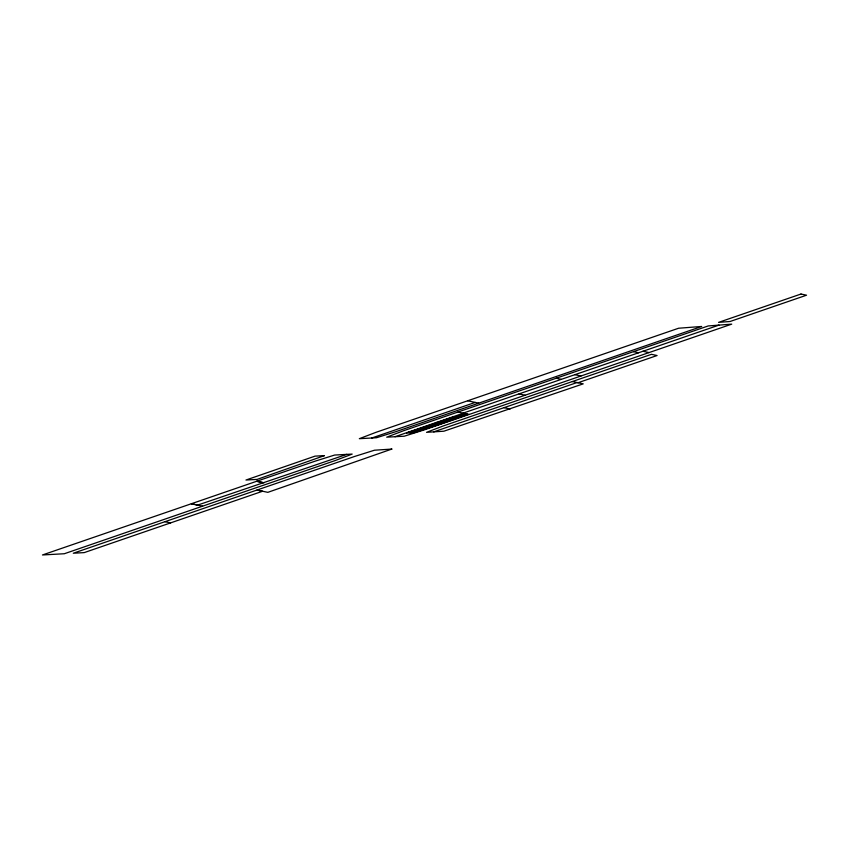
<?xml version="1.0" encoding="UTF-8"?>
<svg xmlns="http://www.w3.org/2000/svg" width="849" height="849" viewBox="0 0 849 849"><rect width="100%" height="100%" fill="white"/><g stroke="black" fill="none" stroke-linecap="round" stroke-linejoin="round"><path stroke-width="1.27" d="M371.766 438.01L376.51 437.734L396.387 431.494L701.699 326.462L678.606 328.234L376.001 432.321L359.329 438.689L371.766 438.01L475.217 402.415M718.965 325.114L463.055 413.155L469.179 414.45M394.987 436.726L404.198 436.216L424.086 429.965L731.721 324.138L708.225 325.942L403.371 430.814L386.698 437.171L394.987 436.726L463.321 413.208L457.94 412.041M346.721 454.374L334.633 455.053L314.756 461.294L42.45 554.97L64.312 553.739L335.504 460.445L352.176 454.077L346.721 454.374L197.626 505.102L191.354 503.744L202.571 506.174M425.19 427.196L464.053 413.824L462.503 413.495M456.062 417.432L411.033 432.841L408.709 432.343M433.69 431.865L577.076 382.538L583.221 383.854L443.847 431.207L426.538 432.332L443.167 425.986L651.491 354.32L657.084 355.529L577.999 382.74L572.396 381.53M263.041 482.593L256.642 481.287L264.039 482.816M453.377 418.536L454.915 418.865M449.556 417.952L451.095 418.281M440.419 422.993L441.958 423.322M436.598 422.409L438.137 422.738M423.64 426.867L426.58 427.493M504.041 407.669L510.175 408.974M164.95 521.7L170.564 522.899M642.926 351.274L649.018 352.579M574.911 374.674L581.003 375.98M467.703 400.781L478.709 403.169M518.994 393.904L525.064 395.231M633.513 351.645L638.575 352.77M556.18 378.24L561.253 379.365M324.445 455.616L257.088 479.409L245.966 480.025L315.075 456.125L324.445 455.616M391.824 449.068L267.828 492.346L256.971 490.043L262.585 491.242L84.2 552.614L73.301 553.23L354.585 456.465L374.473 450.214L391.824 449.068M800.989 294.03L718.583 322.376L730.087 321.495L806.55 295.197L800.989 294.03M453.578 416.912L406.554 433.086L414.036 432.672L458.184 417.888L453.578 416.912M466.324 414.079L427.461 427.45L429 427.779L467.873 414.408L466.324 414.079"/></g></svg>
